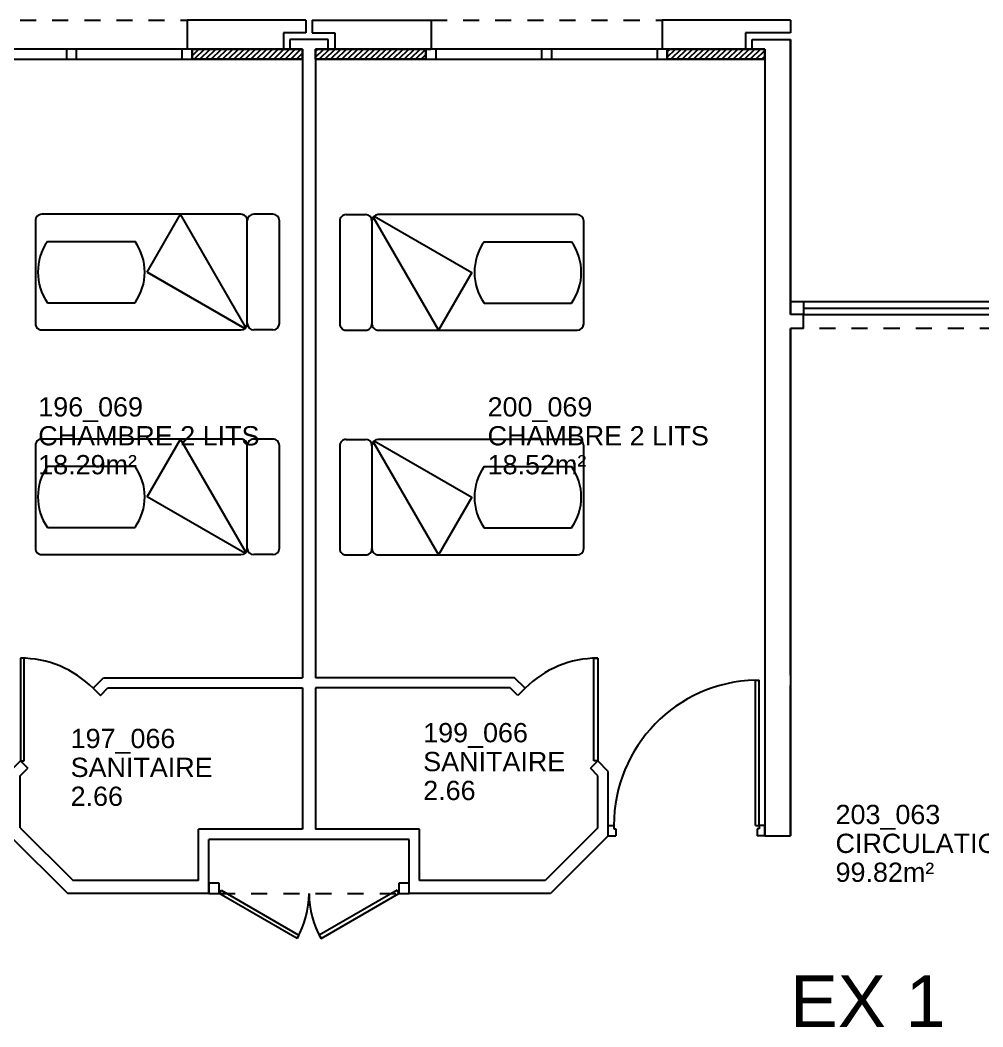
# Model space of a CAD drawing. Header units: millimetres. Extents: x -3.6 to 68.3, y -13.9 to 59.5.
# Drawn here: x 50.87 to 58.37, y 7.84 to 15.67 of the extents above; entities that cross this region are included whole.
import ezdxf
from ezdxf.enums import TextEntityAlignment as Align

# ---------------------------------------------------------------- set-up
doc = ezdxf.new("R2010")
doc.units = ezdxf.units.MM
doc.linetypes.add('CACHÉ', pattern=[0.25, 0.125, -0.125])
for name, color, linetype in [('003 murs porteurs', 7, 'Continuous'), ('003 porte', 7, 'Continuous'), ('004 cloisons', 7, 'Continuous'), ('004 isolation', 8, 'Continuous'), ('005 Portes', 7, 'Continuous'), ('400 Lits', 8, 'Continuous'), ('A_Etiqu_Local', 7, 'Continuous'), ('EXT', 10, 'Continuous')]:
    doc.layers.add(name, color=color, linetype=linetype)
doc.styles.add('ARIAL', font='arial.ttf')
doc.styles.add('Attribut', font='arial.ttf')

# ---------------------------------------------------------------- blocks, each defined once
blk = doc.blocks.new('A_Etiqu_Local')
at = {"style": 'Attribut', "flags": 1}
for tag, p in [('CODE_HOPITAL', (-0.4463, 1.632)), ('CODE_SITE', (-0.4463, 1.407)), ('CODE_BATIMENT', (-0.4463, 1.182)), ('CODE_SECTEUR', (-0.4463, 0.957)), ('CODE_ETAGE', (-0.4463, 0.732)), ('NOM_NORMALISE', (-0.4463, -0.843)), ('SECTEUR_ACTIVITE', (-0.4463, -1.068)), ('SOUS_SECTEUR_ACTIVITE', (-0.4463, -1.293)), ('VOLUME', (-0.4463, -1.518)), ('SERVICE', (-0.4463, -1.743)), ('CODE_UG', (-0.4463, -1.968)), ('CODE_UA', (-0.4463, -2.193)), ('CODE_POLE', (-0.4463, -2.418)), ('OCCUPANT_EXTERNE', (-0.4463, -2.643)), ('DISPONIBILITE', (-0.4463, -2.868)), ('ACCES_HANDICAPES', (-0.4463, -3.093)), ('NATURE_SOL', (-0.4463, -3.318)), ('RISQUE_LABORATOIRE', (-0.4463, -3.543)), ('AMIANTE', (-0.4463, -3.768))]:
    blk.add_attdef(tag, p, '', height=0.15, dxfattribs=at)
at = {"layer": 'A_Etiqu_Local', "style": 'Attribut'}
for tag, p in [('CODE_PIECE', (-0.4463, 0.282)), ('NOM_USAGE', (-0.4463, 0.057)), ('SURFACE', (-0.4463, -0.168))]:
    blk.add_attdef(tag, p, '', height=0.15, dxfattribs=at)

msp = doc.modelspace()

# ---------------------------------------------------------------- linework, layer by layer
at = {"layer": '003 murs porteurs', "color": 8, "linetype": 'CACHÉ'}
for p, q in [((50.3749, 15.6743), (52.1753, 15.6743)), ((54.0751, 15.6743), (55.8752, 15.6743)), ((58.475, 13.2743), (56.975, 13.2743))]:
    msp.add_line(p, q, dxfattribs=at)
at = {"layer": '003 murs porteurs', "color": 8, "linetype": 'Continuous'}
for p, q in [((53.2752, 15.5242), (52.9752, 15.5242)), ((52.9752, 15.5242), (52.9752, 15.4492)), ((53.1752, 15.5242), (53.0752, 15.5242)), ((53.2752, 15.4492), (53.2752, 15.5242)), ((56.575, 15.4492), (56.575, 15.5243)), ((56.575, 15.5243), (56.875, 15.5243)), ((56.875, 13.3829), (56.875, 15.5243)), ((56.875, 15.5243), (56.875, 13.3829)), ((56.875, 15.5243), (56.875, 13.3829)), ((52.9752, 15.4492), (53.0751, 15.4492)), ((53.1751, 15.4492), (53.2752, 15.4492)), ((56.675, 15.4492), (56.575, 15.4492)), ((56.675, 15.4492), (56.675, 9.3244)), ((56.975, 13.3829), (56.875, 13.3829)), ((56.975, 13.2743), (56.975, 13.3829)), ((56.875, 10.5744), (56.875, 13.2743)), ((56.875, 13.2743), (56.875, 10.5744)), ((56.875, 13.2743), (56.875, 10.5744)), ((56.975, 13.2743), (56.875, 13.2743)), ((56.875, 10.5744), (56.875, 10.493)), ((56.875, 10.493), (56.875, 9.3244)), ((56.875, 9.3244), (56.875, 10.493)), ((56.675, 9.3244), (56.875, 9.3244))]:
    msp.add_line(p, q, dxfattribs=at)
at = {"layer": '003 porte', "color": 8, "linetype": 'Continuous'}
for p, q in [((50.9074, 10.7065), (50.8774, 10.7065)), ((50.8774, 10.7065), (50.8774, 9.9065)), ((50.9074, 9.9065), (50.9074, 10.7065)), ((55.3431, 9.9065), (55.3431, 10.7065)), ((55.3431, 10.7065), (55.3731, 10.7065)), ((55.3731, 10.7065), (55.3731, 9.9065)), ((56.6011, 9.4044), (56.6011, 10.536)), ((56.6011, 10.536), (56.6311, 10.536)), ((56.6311, 9.4044), (56.6311, 10.536)), ((50.8774, 9.9065), (50.9074, 9.9065)), ((55.3731, 9.9065), (55.3431, 9.9065)), ((55.4553, 9.3244), (55.4553, 9.4044)), ((55.4553, 9.4044), (55.4991, 9.4044)), ((55.4991, 9.4044), (55.4991, 9.3766)), ((55.4991, 9.3766), (55.5151, 9.3766)), ((55.5151, 9.3766), (55.5151, 9.3244)), ((56.6011, 9.4044), (56.6311, 9.4044)), ((56.6151, 9.3766), (56.6151, 9.3244)), ((56.6311, 9.3766), (56.6151, 9.3766)), ((56.6311, 9.4044), (56.6311, 9.3766)), ((56.675, 9.4044), (56.6311, 9.4044)), ((56.675, 9.3244), (56.675, 9.4044)), ((55.4553, 9.3244), (55.5151, 9.3244)), ((56.675, 9.3244), (56.6151, 9.3244)), ((52.4251, 8.9544), (52.3451, 8.9544)), ((52.3451, 8.9544), (52.3451, 8.8744)), ((52.4251, 8.8744), (52.4251, 8.9544)), ((53.9051, 8.9544), (53.8251, 8.9544)), ((53.8251, 8.9544), (53.8251, 8.8744)), ((53.9051, 8.8744), (53.9051, 8.9544)), ((52.3451, 8.8744), (52.4251, 8.8744)), ((53.8251, 8.8744), (53.9051, 8.8744))]:
    msp.add_line(p, q, dxfattribs=at)
at = {"layer": '003 porte', "color": 8, "linetype": 'CACHÉ'}
msp.add_line((52.4251, 8.8744), (53.8251, 8.8744), dxfattribs=at)
at = {"layer": '003 porte', "color": 8, "linetype": 'Continuous'}
for centre, start, end in [((50.8774, 9.9065), 44.99999, 90), ((55.3731, 9.9065), 90, 135.00001)]:
    msp.add_arc(centre, 0.8, start, end, dxfattribs=at)
at = {"layer": '003 porte', "color": 8}
msp.add_arc((56.6311, 9.4044), 1.132, 91.51862, 180, dxfattribs=at)
at = {"layer": '004 cloisons', "color": 8, "linetype": 'Continuous'}
for p, q in [((52.1753, 15.6743), (52.1753, 15.4492)), ((53.1002, 15.6743), (52.1753, 15.6743)), ((53.1002, 15.6743), (53.1002, 15.5743)), ((53.1502, 15.6743), (54.0751, 15.6743)), ((53.1502, 15.6743), (53.1502, 15.5743)), ((54.0751, 15.6743), (54.0751, 15.4492)), ((56.8751, 15.6743), (55.8752, 15.6743)), ((55.8752, 15.6743), (55.8752, 15.4492)), ((56.8751, 15.6743), (56.8751, 15.5743)), ((52.9252, 15.5743), (52.9252, 15.4492)), ((53.1002, 15.5743), (52.9252, 15.5743)), ((53.1502, 15.5743), (53.3252, 15.5743)), ((53.3252, 15.5743), (53.3252, 15.4492)), ((56.8751, 15.5743), (56.5251, 15.5743)), ((56.5251, 15.5743), (56.5251, 15.4492)), ((52.1349, 15.4492), (50.4149, 15.4492)), ((51.2349, 15.4492), (51.2349, 15.3692)), ((51.3149, 15.4492), (51.2349, 15.4492)), ((51.3149, 15.3692), (51.3149, 15.4492)), ((52.1349, 15.4492), (52.1349, 15.3692)), ((52.2149, 15.4492), (52.1349, 15.4492)), ((52.9252, 15.4492), (52.1753, 15.4492)), ((52.2149, 15.3692), (52.2149, 15.4492)), ((53.0751, 15.4492), (53.0751, 10.5544)), ((53.1751, 15.4492), (53.1751, 10.5544)), ((53.3252, 15.4492), (54.0751, 15.4492)), ((54.0351, 15.4492), (54.0351, 15.3692)), ((54.1151, 15.4492), (54.0351, 15.4492)), ((55.8351, 15.4492), (54.1151, 15.4492)), ((54.1151, 15.3692), (54.1151, 15.4492)), ((54.9351, 15.4492), (54.9351, 15.3692)), ((55.0151, 15.4492), (54.9351, 15.4492)), ((55.0151, 15.3692), (55.0151, 15.4492)), ((55.8351, 15.4492), (55.8351, 15.3692)), ((55.9151, 15.4492), (55.8351, 15.4492)), ((56.5251, 15.4492), (55.8752, 15.4492)), ((55.9151, 15.3692), (55.9151, 15.4492)), ((50.4149, 15.3692), (52.1349, 15.3692)), ((51.2349, 15.3692), (51.3149, 15.3692)), ((52.1349, 15.3692), (52.2149, 15.3692)), ((54.0351, 15.3692), (54.1151, 15.3692)), ((54.1151, 15.3692), (55.8351, 15.3692)), ((54.9351, 15.3692), (55.0151, 15.3692)), ((55.8351, 15.3692), (55.9151, 15.3692)), ((56.875, 13.3829), (56.875, 13.4829)), ((56.875, 13.4829), (56.975, 13.4829)), ((56.975, 13.4829), (58.475, 13.4829)), ((56.975, 13.4829), (56.975, 13.3829)), ((56.975, 13.4329), (58.475, 13.4329)), ((56.975, 13.3829), (56.875, 13.3829)), ((56.975, 13.3829), (58.575, 13.3829)), ((51.4431, 10.4722), (51.5253, 10.5544)), ((51.5253, 10.5544), (53.0751, 10.5544)), ((54.7253, 10.5544), (53.1751, 10.5544)), ((54.8074, 10.4722), (54.7253, 10.5544)), ((51.4431, 10.4722), (51.4997, 10.4156)), ((51.4997, 10.4156), (51.5584, 10.4744)), ((51.5584, 10.4744), (53.0751, 10.4744)), ((53.0751, 10.4744), (53.0751, 9.3739)), ((54.6921, 10.4744), (53.1751, 10.4744)), ((53.1751, 10.4744), (53.1751, 9.3739)), ((54.7509, 10.4156), (54.6921, 10.4744)), ((54.8074, 10.4722), (54.7509, 10.4156)), ((50.7953, 9.8244), (50.8774, 9.9065)), ((50.8774, 9.9065), (50.934, 9.85)), ((55.3731, 9.9065), (55.3165, 9.85)), ((55.4553, 9.8244), (55.3731, 9.9065)), ((50.8753, 9.7912), (50.934, 9.85)), ((55.3753, 9.7912), (55.3165, 9.85)), ((55.4553, 9.3244), (55.4553, 9.8244)), ((50.8753, 9.3858), (50.8753, 9.7912)), ((55.3753, 9.3858), (55.3753, 9.7912)), ((50.8753, 9.3858), (51.2867, 8.9744)), ((52.2651, 8.9744), (52.2651, 9.3739)), ((53.0751, 9.3739), (52.2651, 9.3739)), ((53.9851, 9.3739), (53.1751, 9.3739)), ((53.9851, 8.9744), (53.9851, 9.3739)), ((55.3753, 9.3858), (54.9638, 8.9744)), ((50.7953, 9.3244), (51.2453, 8.8744)), ((52.3451, 8.8744), (52.3451, 9.2939)), ((53.9051, 9.2939), (52.3451, 9.2939)), ((53.9051, 8.8744), (53.9051, 9.2939)), ((55.4553, 9.3244), (55.0053, 8.8744)), ((52.2651, 8.9744), (51.2867, 8.9744)), ((54.9638, 8.9744), (53.9851, 8.9744)), ((52.3451, 8.8744), (51.2453, 8.8744)), ((55.0053, 8.8744), (53.9051, 8.8744))]:
    msp.add_line(p, q, dxfattribs=at)
at = {"layer": '004 isolation', "color": 8, "linetype": 'Continuous'}
for p, q in [((52.2224, 15.4492), (52.2149, 15.4417)), ((52.2149, 15.3975), (52.2666, 15.4492)), ((52.2149, 15.4492), (53.0751, 15.4492)), ((52.2149, 15.3692), (52.2149, 15.4492)), ((52.2149, 15.4492), (53.0751, 15.4492)), ((52.2149, 15.3692), (52.2149, 15.4492)), ((52.2149, 15.4492), (52.2149, 15.3692)), ((53.0751, 15.4492), (52.2149, 15.4492)), ((52.3108, 15.4492), (52.2308, 15.3693)), ((52.275, 15.3692), (52.355, 15.4492)), ((52.3992, 15.4492), (52.3192, 15.3692)), ((52.3634, 15.3692), (52.4434, 15.4492)), ((52.4876, 15.4492), (52.4076, 15.3692)), ((52.4518, 15.3692), (52.5318, 15.4492)), ((52.576, 15.4492), (52.496, 15.3692)), ((52.5402, 15.3692), (52.6202, 15.4492)), ((52.6644, 15.4493), (52.5844, 15.3692)), ((52.6286, 15.3692), (52.7086, 15.4493)), ((52.7528, 15.4492), (52.6728, 15.3693)), ((52.717, 15.3693), (52.797, 15.4492)), ((52.8412, 15.4492), (52.7612, 15.3693)), ((52.8054, 15.3693), (52.8854, 15.4492)), ((52.9295, 15.4492), (52.8496, 15.3693)), ((52.8938, 15.3693), (52.9737, 15.4492)), ((53.0179, 15.4492), (52.9379, 15.3693)), ((52.9821, 15.3693), (53.0621, 15.4492)), ((53.0751, 15.4492), (53.0751, 15.3692)), ((53.0751, 15.4492), (53.0751, 15.3692)), ((53.0751, 15.3692), (53.0751, 15.4492)), ((53.1947, 15.4492), (53.1753, 15.4298)), ((53.1753, 15.3856), (53.2389, 15.4492)), ((54.0355, 15.4492), (53.1753, 15.4492)), ((53.1753, 15.4492), (53.1753, 15.3692)), ((54.0355, 15.4492), (53.1753, 15.4492)), ((53.1753, 15.4492), (53.1753, 15.3692)), ((53.1753, 15.3692), (53.1753, 15.4492)), ((53.1753, 15.4492), (54.0355, 15.4492)), ((53.2831, 15.4492), (53.2031, 15.3692)), ((53.2473, 15.3692), (53.3273, 15.4492)), ((53.3715, 15.4492), (53.2915, 15.3692)), ((53.3357, 15.3692), (53.4157, 15.4492)), ((53.4598, 15.4492), (53.3799, 15.3692)), ((53.424, 15.3692), (53.504, 15.4492)), ((53.5482, 15.4492), (53.4682, 15.3692)), ((53.5124, 15.3692), (53.5924, 15.4492)), ((53.6366, 15.4493), (53.5566, 15.3692)), ((53.6008, 15.3692), (53.6808, 15.4493)), ((53.725, 15.4492), (53.645, 15.3693)), ((53.6892, 15.3693), (53.7692, 15.4492)), ((53.8134, 15.4492), (53.7334, 15.3693)), ((53.7776, 15.3693), (53.8576, 15.4492)), ((53.9018, 15.4492), (53.8218, 15.3693)), ((53.866, 15.3693), (53.946, 15.4492)), ((53.9902, 15.4492), (53.9102, 15.3693)), ((53.9544, 15.3693), (54.0344, 15.4492)), ((54.0355, 15.3692), (54.0355, 15.4492)), ((54.0355, 15.3692), (54.0355, 15.4492)), ((54.0355, 15.4492), (54.0355, 15.3692)), ((55.9347, 15.4492), (55.915, 15.4296)), ((55.915, 15.3854), (55.9789, 15.4492)), ((56.675, 15.4492), (55.9151, 15.4492)), ((55.9151, 15.4492), (55.9151, 15.3692)), ((56.675, 15.4492), (55.9151, 15.4492)), ((55.9151, 15.4492), (55.9151, 15.3692)), ((55.9151, 15.3692), (55.9151, 15.4492)), ((55.9151, 15.4492), (56.675, 15.4492)), ((56.0231, 15.4492), (55.9431, 15.3692)), ((55.9873, 15.3692), (56.0673, 15.4492)), ((56.1115, 15.4492), (56.0315, 15.3692)), ((56.0757, 15.3692), (56.1557, 15.4493)), ((56.1999, 15.4492), (56.1199, 15.3692)), ((56.1641, 15.3692), (56.2441, 15.4493)), ((56.2883, 15.4493), (56.2083, 15.3692)), ((56.2525, 15.3692), (56.3325, 15.4492)), ((56.3767, 15.4493), (56.2967, 15.3692)), ((56.3408, 15.3692), (56.4208, 15.4493)), ((56.465, 15.4493), (56.385, 15.3692)), ((56.4292, 15.3692), (56.5092, 15.4493)), ((56.5534, 15.4493), (56.4734, 15.3693)), ((56.5176, 15.3692), (56.5976, 15.4493)), ((56.6418, 15.4493), (56.5618, 15.3692)), ((56.675, 15.3692), (56.675, 15.4492)), ((56.675, 15.3692), (56.675, 15.4492)), ((56.675, 15.4492), (56.675, 15.3692)), ((53.0751, 15.3692), (52.2149, 15.3692)), ((53.0751, 15.3692), (52.2149, 15.3692)), ((52.2149, 15.3692), (53.0751, 15.3692)), ((53.0751, 15.418), (53.0263, 15.3693)), ((53.0705, 15.3692), (53.0751, 15.3738)), ((53.1753, 15.3692), (54.0355, 15.3692)), ((53.1753, 15.3692), (54.0355, 15.3692)), ((54.0355, 15.3692), (53.1753, 15.3692)), ((54.0354, 15.4061), (53.9986, 15.3692)), ((55.9151, 15.3692), (56.675, 15.3692)), ((55.9151, 15.3692), (56.675, 15.3692)), ((56.675, 15.3692), (55.9151, 15.3692)), ((56.606, 15.3693), (56.675, 15.4382)), ((56.675, 15.394), (56.6502, 15.3692))]:
    msp.add_line(p, q, dxfattribs=at)
at = {"layer": '005 Portes', "color": 8, "linetype": 'Continuous'}
for p, q in [((52.4251, 8.8744), (52.4401, 8.9004)), ((53.0313, 8.5244), (52.4251, 8.8744)), ((52.4401, 8.9004), (53.0463, 8.5504)), ((53.8101, 8.9004), (53.2039, 8.5504)), ((53.2189, 8.5244), (53.8251, 8.8744)), ((53.8251, 8.8744), (53.8101, 8.9004)), ((53.0463, 8.5504), (53.0313, 8.5244)), ((53.2039, 8.5504), (53.2189, 8.5244))]:
    msp.add_line(p, q, dxfattribs=at)
for centre, start, end in [((52.4251, 8.8744), 329.99999, 359.99998), ((53.8251, 8.8744), 179.99999, 209.99999)]:
    msp.add_arc(centre, 0.7, start, end, dxfattribs=at)
at = {"layer": '400 Lits', "color": 8, "linetype": 'Continuous'}
for p, q in [((50.9938, 14.1125), (50.9937, 13.3125)), ((52.594, 14.1625), (51.0438, 14.1625)), ((51.8643, 13.7125), (52.1241, 14.1625)), ((52.6329, 13.2813), (52.1241, 14.1625)), ((52.6437, 13.3125), (52.6437, 14.1125)), ((52.6437, 13.3125), (52.6437, 14.1125)), ((52.6438, 13.3125), (52.6437, 14.1125)), ((52.8437, 14.1625), (52.6938, 14.1625)), ((52.8937, 13.3125), (52.8937, 14.1125)), ((53.3645, 14.11), (53.3645, 13.31)), ((53.4145, 14.16), (53.5645, 14.16)), ((53.6145, 14.11), (53.6145, 13.31)), ((53.6145, 14.11), (53.6145, 13.31)), ((53.6145, 14.11), (53.6145, 13.31)), ((53.6254, 14.1411), (54.1341, 13.26)), ((53.6333, 14.1491), (54.3939, 13.71)), ((55.2145, 14.16), (53.6642, 14.16)), ((55.2645, 13.31), (55.2645, 14.11)), ((51.0882, 13.951), (51.7698, 13.951)), ((54.4884, 13.9485), (55.17, 13.9485)), ((51.8643, 13.7125), (52.6249, 13.2734)), ((52.6249, 13.2734), (51.8643, 13.7125)), ((54.3939, 13.71), (54.1341, 13.26)), ((51.0882, 13.4739), (51.7698, 13.4739)), ((54.4884, 13.4714), (55.17, 13.4714)), ((51.0438, 13.2625), (52.594, 13.2625)), ((52.8437, 13.2625), (52.6938, 13.2625)), ((53.4145, 13.26), (53.5645, 13.26)), ((53.6642, 13.26), (55.2145, 13.26)), ((52.594, 12.4125), (51.0438, 12.4125)), ((51.8643, 11.9625), (52.1241, 12.4125)), ((52.6329, 11.5313), (52.1241, 12.4125)), ((52.8437, 12.4125), (52.6938, 12.4125)), ((53.4145, 12.41), (53.5645, 12.41)), ((53.6254, 12.3911), (54.1341, 11.51)), ((53.6333, 12.3991), (54.3939, 11.96)), ((55.2145, 12.41), (53.6642, 12.41)), ((50.9938, 12.3625), (50.9937, 11.5625)), ((52.6437, 11.5625), (52.6437, 12.3625)), ((52.6437, 11.5625), (52.6437, 12.3625)), ((52.6438, 11.5625), (52.6437, 12.3625)), ((52.8937, 11.5625), (52.8937, 12.3625)), ((53.3645, 12.36), (53.3645, 11.56)), ((53.6145, 12.36), (53.6145, 11.56)), ((53.6145, 12.36), (53.6145, 11.56)), ((53.6145, 12.36), (53.6145, 11.56)), ((55.2645, 11.56), (55.2645, 12.36)), ((51.0882, 12.201), (51.7698, 12.201)), ((54.4884, 12.1985), (55.17, 12.1985)), ((52.6249, 11.5234), (51.8643, 11.9625)), ((54.3939, 11.96), (54.1341, 11.51)), ((51.0882, 11.7239), (51.7698, 11.7239)), ((54.4884, 11.7214), (55.17, 11.7214)), ((51.0438, 11.5125), (52.594, 11.5125)), ((52.8437, 11.5125), (52.6938, 11.5125)), ((53.4145, 11.51), (53.5645, 11.51)), ((53.6642, 11.51), (55.2145, 11.51))]:
    msp.add_line(p, q, dxfattribs=at)
for centre, radius, start, end in [((51.0438, 14.1125), 0.05, 89.99996, 180.00004), ((52.5937, 14.1125), 0.05, 0.00168, 90.00176), ((52.6938, 14.1125), 0.05, 89.99824, 179.99832), ((52.8437, 14.1125), 0.05, 0.00168, 90.00176), ((53.4145, 14.11), 0.05, 89.99996, 180.00004), ((53.5645, 14.11), 0.05, 0.00006, 89.99994), ((53.6645, 14.11), 0.05, 90.00006, 179.99994), ((55.2145, 14.11), 0.05, 0.00168, 90.00176), ((51.429, 13.7125), 0.416, 145.00777, 214.99254), ((51.429, 13.7125), 0.416, 325.00791, 34.99193), ((54.8292, 13.71), 0.416, 145.00777, 214.99254), ((54.8292, 13.71), 0.416, 325.00791, 34.99193), ((51.0437, 13.3125), 0.05, 180.00168, 270.00176), ((52.5937, 13.3125), 0.05, 269.99948, 359.99937), ((52.6938, 13.3125), 0.05, 180.00063, 270.00052), ((52.8437, 13.3125), 0.05, 269.99948, 359.99937), ((53.4145, 13.31), 0.05, 180.00168, 270.00176), ((53.5645, 13.31), 0.05, 269.99824, 359.99832), ((53.6645, 13.31), 0.05, 180.00168, 270.00176), ((55.2145, 13.31), 0.05, 269.99948, 359.99937), ((51.0438, 12.3625), 0.05, 89.99996, 180.00004), ((52.5937, 12.3625), 0.05, 0.00168, 90.00176), ((52.6938, 12.3625), 0.05, 89.99824, 179.99832), ((52.8437, 12.3625), 0.05, 0.00168, 90.00176), ((53.4145, 12.36), 0.05, 89.99996, 180.00004), ((53.5645, 12.36), 0.05, 0.00006, 89.99994), ((53.6645, 12.36), 0.05, 90.00006, 179.99994), ((55.2145, 12.36), 0.05, 0.00168, 90.00176), ((51.429, 11.9625), 0.416, 145.00777, 214.99254), ((51.429, 11.9625), 0.416, 325.00791, 34.99193), ((54.8292, 11.96), 0.416, 145.00777, 214.99254), ((54.8292, 11.96), 0.416, 325.00791, 34.99193), ((51.0437, 11.5625), 0.05, 180.00168, 270.00176), ((52.5937, 11.5625), 0.05, 269.99948, 359.99937), ((52.6938, 11.5625), 0.05, 180.00063, 270.00052), ((52.8437, 11.5625), 0.05, 269.99948, 359.99937), ((53.4145, 11.56), 0.05, 180.00168, 270.00176), ((53.5645, 11.56), 0.05, 269.99824, 359.99832), ((53.6645, 11.56), 0.05, 180.00168, 270.00176), ((55.2145, 11.56), 0.05, 269.99948, 359.99937)]:
    msp.add_arc(centre, radius, start, end, dxfattribs=at)

# ---------------------------------------------------------------- block references
at = {"layer": 'A_Etiqu_Local', "color": 8}
ref = msp.add_blockref('A_Etiqu_Local', (51.4621, 12.3062), dxfattribs=at)
ref.add_attrib('CODE_PIECE', '196_069', (51.0158, 12.5882), dxfattribs={"height": 0.15, "style": 'Attribut'})
ref.add_attrib('NOM_USAGE', 'CHAMBRE 2 LITS', (51.0158, 12.3632), dxfattribs={"height": 0.15, "style": 'Attribut'})
ref.add_attrib('SURFACE', '18.29m²', (51.0158, 12.1382), dxfattribs={"height": 0.15, "style": 'Attribut'})
ref = msp.add_blockref('A_Etiqu_Local', (54.9621, 12.3062), dxfattribs=at)
ref.add_attrib('CODE_PIECE', '200_069', (54.5158, 12.5882), dxfattribs={"height": 0.15, "style": 'Attribut'})
ref.add_attrib('NOM_USAGE', 'CHAMBRE 2 LITS', (54.5158, 12.3632), dxfattribs={"height": 0.15, "style": 'Attribut'})
ref.add_attrib('SURFACE', '18.52m²', (54.5158, 12.1382), dxfattribs={"height": 0.15, "style": 'Attribut'})
ref = msp.add_blockref('A_Etiqu_Local', (54.4605, 9.7696), dxfattribs=at)
ref.add_attrib('CODE_PIECE', '199_066', (54.0142, 10.0516), dxfattribs={"height": 0.15, "style": 'Attribut'})
ref.add_attrib('NOM_USAGE', 'SANITAIRE', (54.0142, 9.8266), dxfattribs={"height": 0.15, "style": 'Attribut'})
ref.add_attrib('SURFACE', '2.66', (54.0142, 9.6016), dxfattribs={"height": 0.15, "style": 'Attribut'})
ref = msp.add_blockref('A_Etiqu_Local', (51.7145, 9.7245), dxfattribs=at)
ref.add_attrib('CODE_PIECE', '197_066', (51.2682, 10.0065), dxfattribs={"height": 0.15, "style": 'Attribut'})
ref.add_attrib('NOM_USAGE', 'SANITAIRE', (51.2682, 9.7815), dxfattribs={"height": 0.15, "style": 'Attribut'})
ref.add_attrib('SURFACE', '2.66', (51.2682, 9.5565), dxfattribs={"height": 0.15, "style": 'Attribut'})
ref = msp.add_blockref('A_Etiqu_Local', (57.672, 9.133), dxfattribs=at)
ref.add_attrib('CODE_PIECE', '203_063', (57.2257, 9.4149), dxfattribs={"height": 0.15, "style": 'Attribut'})
ref.add_attrib('NOM_USAGE', 'CIRCULATION', (57.2257, 9.1899), dxfattribs={"height": 0.15, "style": 'Attribut'})
ref.add_attrib('SURFACE', '99.82m²', (57.2257, 8.9649), dxfattribs={"height": 0.15, "style": 'Attribut'})

# ---------------------------------------------------------------- texts
at = {"layer": 'EXT', "color": 8, "ltscale": 0.5, "style": 'ARIAL'}
msp.add_text('    EX 1 ', height=0.4, dxfattribs=at).set_placement((57.244, 7.8359), align=Align.CENTER)

doc.saveas('drawing.dxf')
